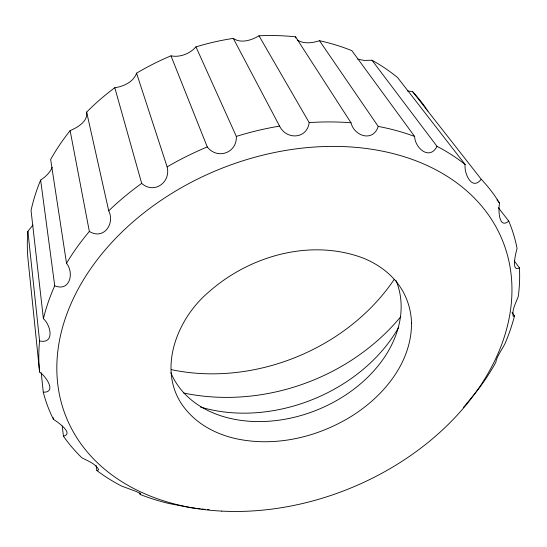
<?xml version="1.0" encoding="UTF-8"?>
<svg xmlns="http://www.w3.org/2000/svg" width="547" height="547" viewBox="0 0 547 547"><rect width="100%" height="100%" fill="white"/><g stroke="black" fill="none" stroke-linecap="round" stroke-linejoin="round"><path stroke-width="0.82" d="M407.262 90.864L412.561 91.616L481.223 179.231A248.441 183.874 -22 0 1 499.602 203.231C498.18 208.551 498.488 229.925 508.751 221.091L498.344 207.689M297.459 40.136C304.023 44.198 312.515 42.994 319.496 40.71L378.209 126.412C373.273 142.343 354.271 136.374 351.017 122.788L295.551 36.834A217.521 175.819 -22 0 0 259.005 35.822C251.695 40.204 240.892 43.808 233.295 38.386A217.521 175.819 -22 0 0 195.963 46.871L236.331 136.401C237.179 152.962 217.289 159.963 207.279 146.938L170.985 55.849A217.521 175.819 -22 0 0 136.559 73.182C133.543 81.982 123.465 86.549 114.795 87.718A217.521 175.819 -22 0 0 86.645 112.108L108.716 210.807C115.226 223.839 103.568 240.283 89.352 231.449L70.119 130.644C77.407 127.533 88.279 121.359 86.645 112.101M259.005 35.822L309.192 122.617C306.997 139.246 286.348 140.114 279.572 126.104L233.295 38.386M52.211 167.307C49.934 172.715 45.456 176.913 40.628 180.1A217.521 175.819 -22 0 0 31.042 210.513L43.398 318.716C50.7 324.843 55.097 344.302 39.589 340.952L27.89 231.258L32.998 225.029M357.786 59.138L364.035 60.43L371.994 60.238L437.012 146.336C429.614 160.927 414.913 148.005 414.633 136.449L351.871 50.673A217.521 175.819 -22 0 0 319.496 40.71M400.705 316.768C349.328 378.681 262.622 409.382 183.771 393.054M195.963 46.864C189.98 53.702 179.99 57.654 170.985 55.849M481.223 179.231C471.835 191.566 463.822 172.927 465.162 164.517L397.655 77.626A217.521 175.819 -22 0 0 371.987 60.238M514.365 261.015L519.445 267.852C510.474 272.714 516.204 251.531 517.065 248.461A248.441 183.874 -22 0 0 508.751 221.091M512.067 312.426L514.481 315.913L513.175 316.31C511.746 309.616 516.101 302.641 518.276 296.392A248.441 183.874 -22 0 0 519.445 267.852M139.813 492.792L140.135 494.467L140.668 494.235L140.353 493.709L136.36 491.521L121.557 486.051A248.441 183.874 -22 0 1 96.894 470.591L96.122 465.518M96.887 470.591L98.139 470.249L98.583 469.456C95.212 463.425 87.711 460.93 81.893 457.805A248.441 183.874 -22 0 1 63.452 436.157L62.221 426.038M63.452 436.157C74.501 433.525 56.881 421.47 53.435 419.323A248.441 183.874 -22 0 1 43.275 392.233L41.237 372.787M43.275 392.233C57.592 392.431 45.045 375.481 39.623 372.069L28.15 260.584A217.521 175.819 -22 0 1 27.89 231.258M40.628 180.1L54.734 285.794C70.002 292.043 74.303 272.939 66.522 263.264L50.659 159.485A217.521 175.819 -22 0 1 70.119 130.644M114.795 87.718L141.68 183.395C154.179 194.541 171.067 182.295 167.129 166.883L136.565 73.182M496.984 199.887L499.602 203.231M295.551 36.834L295.886 37.989M53.25 417.628L53.435 419.323M412.554 91.616A217.521 175.819 -22 0 1 426.127 108.456M427.016 109.756A217.521 175.819 -22 0 1 427.891 111.068M514.481 315.913A248.441 183.874 -22 0 1 504.929 343.783C502.043 349.444 496.539 356.876 495.814 362.333A248.441 183.874 -22 0 1 479.193 388.117L465.688 404.842A248.441 183.874 -22 0 1 463.541 407.255M209.077 509.66A248.441 183.874 -22 0 1 207.463 509.537M205.05 509.332A248.441 183.874 -22 0 1 201.836 509.031M200.236 508.86A248.441 183.874 -22 0 1 189.898 507.541L169.044 503.52A248.441 183.874 -22 0 1 140.141 494.467M39.623 372.069A248.441 183.874 -22 0 1 39.589 340.952M43.404 318.716A248.441 183.874 -22 0 1 54.734 285.794M66.522 263.264A248.441 183.874 -22 0 1 89.359 231.449M108.723 210.807A248.441 183.874 -22 0 1 141.68 183.395M167.129 166.883A248.441 183.874 -22 0 1 207.286 146.938M236.331 136.408A248.441 183.874 -22 0 1 279.572 126.104M309.192 122.617A248.441 183.874 -22 0 1 351.017 122.788M378.209 126.412A248.441 183.874 -22 0 1 414.633 136.449M437.012 146.336A248.441 183.874 -22 0 1 465.162 164.517M394.182 279.408A187.983 152.538 -22 0 1 171.293 369.635M398.715 327.291A147.252 111.868 -22 0 1 200.434 407.002M396.069 280.556A121.673 90.023 -22 0 1 317.766 409.689A121.673 90.023 -22 0 1 170.835 372.671M411.515 322.976C411.727 363.406 382.415 397.566 349.396 417.539C315.605 437.764 274.218 447.159 235.36 438.55A124.538 90.508 -22 0 1 187.833 411.891C154.876 375.789 174.978 320.747 208.188 292.522C249.063 255.873 310.484 238.294 363.071 258.04A124.538 90.508 -22 0 1 400.821 287.907C407.522 298.347 411.187 310.587 411.515 322.976M221.843 511.117A235.354 172.387 -22 0 0 505.154 247.641A235.354 172.387 -22 0 0 126.166 228.037A235.354 172.387 -22 0 0 221.843 511.117"/></g></svg>
